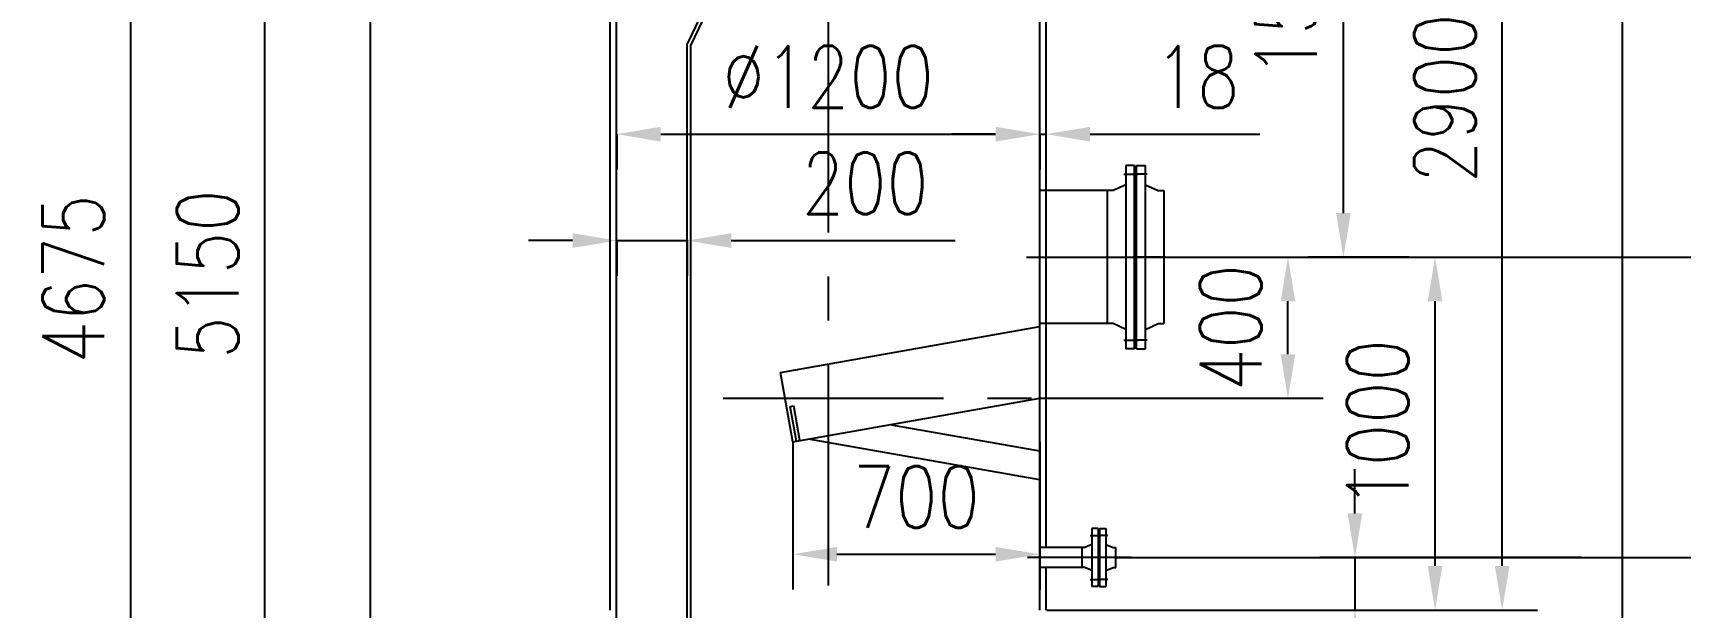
# Model space of a CAD drawing. Header units: millimetres. Extents: x -1250 to 28450, y -500 to 41550.
# Drawn here: x 2667 to 7339, y 8345 to 9972 of the extents above; entities that cross this region are included whole.
import ezdxf

# ---------------------------------------------------------------- set-up
doc = ezdxf.new("R2010")
doc.units = ezdxf.units.MM
doc.header["$LTSCALE"] = 500
doc.linetypes.add('CENTER', pattern=[2, 1.25, -0.25, 0.25, -0.25])
doc.linetypes.add('DASHED', pattern=[0.75, 0.5, -0.25])
for name, color, linetype in [('1轮廓实线层', 7, 'Continuous'), ('2细线层', 4, 'Continuous'), ('3中心线层', 1, 'CENTER'), ('4虚线层', 6, 'DASHED')]:
    doc.layers.add(name, color=color, linetype=linetype)
doc.styles.add('TH_GBDIM', font='romans.shx', dxfattribs={"width": 0.8, "bigfont": 'gbcbig.shx'})
doc.dimstyles.new('TH_GBDIM', dxfattribs={"dimscale": 50, "dimtxt": 3.5, "dimasz": 2.5, "dimexe": 2, "dimexo": 0, "dimgap": 1.5, "dimtad": 1, "dimdec": 1, "dimzin": 0, "dimdsep": 46, "dimtxsty": 'TH_GBDIM', "dimcen": 2.5, "dimclrd": 130, "dimclre": 130, "dimclrt": 3, "dimadec": 0, "dimazin": 0, "dimtfac": 0.714286, "dimtdec": 1, "dimtmove": 0, "dimatfit": 3, "dimfxl": 1, "dimtzin": 0, "dimlwd": -1, "dimlwe": -1, "dimarcsym": 0})

# ---------------------------------------------------------------- blocks, each defined once
blk = doc.blocks.new('*D4')
at = {"color": 130}
for p, q in [((4302.8, 10836.6), (3524.1, 10836.6)), ((3624.1, 6461.6), (3624.1, 10711.6)), ((4302.8, 6336.6), (3524.1, 6336.6))]:
    blk.add_line(p, q, dxfattribs=at)
for points in [[(3603.2, 10711.6), (3644.9, 10711.6), (3624.1, 10836.6)], [(3603.2, 6461.6), (3644.9, 6461.6), (3624.1, 6336.6)]]:
    blk.add_solid(points, dxfattribs=at)
at = {"layer": 'Defpoints', "color": 0}
for p in [(3624.1, 10836.6), (4302.8, 10836.6), (4302.8, 6336.6)]:
    blk.add_point(p, dxfattribs=at)
at = {"color": 3, "insert": (3461.6, 7993.8), "char_height": 175, "attachment_point": 5, "rotation": 90, "style": 'TH_GBDIM'}
blk.add_mtext('4500', dxfattribs=at)
blk = doc.blocks.new('*D5')
at = {"color": 130}
for p, q in [((5542.8, 9336.6), (6744.3, 9336.6)), ((6644.3, 8461.6), (6644.3, 9211.6)), ((5542.8, 8336.6), (6744.3, 8336.6))]:
    blk.add_line(p, q, dxfattribs=at)
for points in [[(6623.5, 9211.6), (6665.1, 9211.6), (6644.3, 9336.6)], [(6623.5, 8461.6), (6665.1, 8461.6), (6644.3, 8336.6)]]:
    blk.add_solid(points, dxfattribs=at)
at = {"layer": 'Defpoints', "color": 0}
for p in [(5542.8, 9336.6), (6644.3, 9336.6), (5542.8, 8336.6)]:
    blk.add_point(p, dxfattribs=at)
at = {"color": 3, "insert": (6481.8, 8864.1), "char_height": 175, "attachment_point": 5, "rotation": 90, "style": 'TH_GBDIM'}
blk.add_mtext('1000', dxfattribs=at)
blk = doc.blocks.new('*D34')
at = {"layer": '2细线层', "color": 130}
for p, q in [((6079.9, 9336.6), (6327, 9336.6)), ((6227, 9061.6), (6227, 9211.6)), ((5522.8, 8936.6), (6327, 8936.6))]:
    blk.add_line(p, q, dxfattribs=at)
for points in [[(6206.2, 9211.6), (6247.8, 9211.6), (6227, 9336.6)], [(6206.2, 9061.6), (6247.8, 9061.6), (6227, 8936.6)]]:
    blk.add_solid(points, dxfattribs=at)
at = {"layer": 'Defpoints', "color": 0}
for p in [(6079.9, 9336.6), (6227, 9336.6), (5522.8, 8936.6)]:
    blk.add_point(p, dxfattribs=at)
at = {"layer": '2细线层', "color": 3, "insert": (6064.5, 9136.6), "char_height": 175, "attachment_point": 5, "rotation": 90, "style": 'TH_GBDIM'}
blk.add_mtext('400{}{}', dxfattribs=at)
blk = doc.blocks.new('*D35')
at = {"layer": '2细线层', "color": 130}
for p, q in [((4822.6, 8813.2), (4822.6, 8394.7)), ((5522.8, 8813.2), (5522.8, 8394.7)), ((4947.6, 8494.7), (5397.8, 8494.7))]:
    blk.add_line(p, q, dxfattribs=at)
for points in [[(4947.6, 8515.5), (4947.6, 8473.9), (4822.6, 8494.7)], [(5397.8, 8515.5), (5397.8, 8473.9), (5522.8, 8494.7)]]:
    blk.add_solid(points, dxfattribs=at)
at = {"layer": 'Defpoints', "color": 0}
for p in [(4822.6, 8813.2), (5522.8, 8813.2), (5522.8, 8494.7)]:
    blk.add_point(p, dxfattribs=at)
at = {"layer": '2细线层', "color": 3, "insert": (5172.7, 8657.2), "char_height": 175, "attachment_point": 5, "style": 'TH_GBDIM'}
blk.add_mtext('700{}{}', dxfattribs=at)
blk = doc.blocks.new('*D36')
at = {"layer": '2细线层', "color": 130}
for p, q in [((4498.7, 11486.6), (3225.1, 11486.6)), ((3325.1, 6461.6), (3325.1, 11361.6)), ((3514.1, 6336.6), (3225.1, 6336.6))]:
    blk.add_line(p, q, dxfattribs=at)
for points in [[(3304.3, 11361.6), (3345.9, 11361.6), (3325.1, 11486.6)], [(3304.3, 6461.6), (3345.9, 6461.6), (3325.1, 6336.6)]]:
    blk.add_solid(points, dxfattribs=at)
at = {"layer": 'Defpoints', "color": 0}
for p in [(3325.1, 11486.6), (4498.7, 11486.6), (3514.1, 6336.6)]:
    blk.add_point(p, dxfattribs=at)
at = {"layer": '2细线层', "color": 3, "insert": (3162.6, 9288.3), "char_height": 175, "attachment_point": 5, "rotation": 90, "style": 'TH_GBDIM'}
blk.add_mtext('5150{}{}', dxfattribs=at)
blk = doc.blocks.new('*D40')
at = {"layer": '2细线层', "color": 130}
for p, q in [((6417, 8610.5), (6417, 8735.5)), ((7059.1, 8485.5), (6317, 8485.5)), ((6417, 8485.5), (6417, 8336.6)), ((6074.5, 8336.6), (6517, 8336.6)), ((6417, 8211.6), (6417, 7547.1))]:
    blk.add_line(p, q, dxfattribs=at)
for points in [[(6396.2, 8610.5), (6437.8, 8610.5), (6417, 8485.5)], [(6396.2, 8211.6), (6437.8, 8211.6), (6417, 8336.6)]]:
    blk.add_solid(points, dxfattribs=at)
at = {"layer": 'Defpoints', "color": 0}
for p in [(6417, 8485.5), (7059.1, 8485.5), (6074.5, 8336.6)]:
    blk.add_point(p, dxfattribs=at)
at = {"layer": '2细线层', "color": 3, "insert": (6254.5, 7792.1), "char_height": 175, "attachment_point": 5, "rotation": 90, "style": 'TH_GBDIM'}
blk.add_mtext('150{}{}', dxfattribs=at)
blk = doc.blocks.new('*D41')
at = {"layer": '2细线层', "color": 130}
for p, q in [((5540.8, 11236.6), (6934.6, 11236.6)), ((6834.6, 8461.6), (6834.6, 11111.6)), ((6681, 8336.6), (6934.6, 8336.6))]:
    blk.add_line(p, q, dxfattribs=at)
for points in [[(6813.8, 11111.6), (6855.5, 11111.6), (6834.6, 11236.6)], [(6813.8, 8461.6), (6855.5, 8461.6), (6834.6, 8336.6)]]:
    blk.add_solid(points, dxfattribs=at)
at = {"layer": 'Defpoints', "color": 0}
for p in [(5540.8, 11236.6), (6834.6, 11236.6), (6681, 8336.6)]:
    blk.add_point(p, dxfattribs=at)
at = {"layer": '2细线层', "color": 3, "insert": (6672.1, 9786.6), "char_height": 175, "attachment_point": 5, "rotation": 90, "style": 'TH_GBDIM'}
blk.add_mtext('2900{}{}', dxfattribs=at)
blk = doc.blocks.new('*D43')
at = {"layer": '2细线层', "color": 130}
for p, q in [((4204.8, 11053.6), (2844.3, 11053.6)), ((2944.3, 6461.6), (2944.3, 10928.6)), ((3235.1, 6336.6), (2844.3, 6336.6))]:
    blk.add_line(p, q, dxfattribs=at)
for points in [[(2923.5, 10928.6), (2965.1, 10928.6), (2944.3, 11053.6)], [(2923.5, 6461.6), (2965.1, 6461.6), (2944.3, 6336.6)]]:
    blk.add_solid(points, dxfattribs=at)
at = {"layer": 'Defpoints', "color": 0}
for p in [(2944.3, 11053.6), (4204.8, 11053.6), (3235.1, 6336.6)]:
    blk.add_point(p, dxfattribs=at)
at = {"layer": '2细线层', "color": 3, "insert": (2781.8, 9274.6), "char_height": 175, "attachment_point": 5, "rotation": 90, "style": 'TH_GBDIM'}
blk.add_mtext('4675{}{}', dxfattribs=at)
blk = doc.blocks.new('*D53')
at = {"layer": '2细线层', "color": 130}
for p, q in [((7007.2, 36570.7), (7275.8, 36570.7)), ((7175.8, 6461.6), (7175.8, 36445.7)), ((6924.6, 6336.6), (7275.8, 6336.6))]:
    blk.add_line(p, q, dxfattribs=at)
for points in [[(7155, 36445.7), (7196.7, 36445.7), (7175.8, 36570.7)], [(7155, 6461.6), (7196.7, 6461.6), (7175.8, 6336.6)]]:
    blk.add_solid(points, dxfattribs=at)
at = {"layer": 'Defpoints', "color": 0}
for p in [(7007.2, 36570.7), (7175.8, 36570.7), (6924.6, 6336.6)]:
    blk.add_point(p, dxfattribs=at)
at = {"layer": '2细线层', "color": 3, "insert": (7013.3, 21453.7), "char_height": 175, "attachment_point": 5, "rotation": 90, "style": 'TH_GBDIM'}
blk.add_mtext('37200{}{}', dxfattribs=at)
blk = doc.blocks.new('*D54')
at = {"layer": '2细线层', "color": 130}
for p, q in [((6934.6, 36570.7), (7636.4, 36570.7)), ((7536.4, 2661.6), (7536.4, 36445.7)), ((6635.1, 2536.6), (7636.4, 2536.6))]:
    blk.add_line(p, q, dxfattribs=at)
for points in [[(7515.6, 36445.7), (7557.3, 36445.7), (7536.4, 36570.7)], [(7515.6, 2661.6), (7557.3, 2661.6), (7536.4, 2536.6)]]:
    blk.add_solid(points, dxfattribs=at)
at = {"layer": 'Defpoints', "color": 0}
for p in [(6934.6, 36570.7), (7536.4, 36570.7), (6635.1, 2536.6)]:
    blk.add_point(p, dxfattribs=at)
at = {"layer": '2细线层', "color": 3, "insert": (7373.9, 19553.7), "char_height": 175, "attachment_point": 5, "rotation": 90, "style": 'TH_GBDIM'}
blk.add_mtext('~41537{}{}', dxfattribs=at)
blk = doc.blocks.new('*D59')
at = {"layer": '2细线层', "color": 130}
for p, q in [((6764.8, 10836.6), (6284.3, 10836.6)), ((6384.3, 9461.6), (6384.3, 10711.6)), ((6571, 9336.6), (6284.3, 9336.6))]:
    blk.add_line(p, q, dxfattribs=at)
for points in [[(6363.4, 10711.6), (6405.1, 10711.6), (6384.3, 10836.6)], [(6363.4, 9461.6), (6405.1, 9461.6), (6384.3, 9336.6)]]:
    blk.add_solid(points, dxfattribs=at)
at = {"layer": 'Defpoints', "color": 0}
for p in [(6384.3, 10836.6), (6764.8, 10836.6), (6571, 9336.6)]:
    blk.add_point(p, dxfattribs=at)
at = {"layer": '2细线层', "color": 3, "insert": (6221.8, 10086.6), "char_height": 175, "attachment_point": 5, "rotation": 90, "style": 'TH_GBDIM'}
blk.add_mtext('1500{}{}', dxfattribs=at)
blk = doc.blocks.new('*D61')
at = {"layer": '2细线层', "color": 130}
for p, q in [((5522.8, 9685), (5522.8, 9785)), ((4322.8, 9685), (4322.8, 9585)), ((4447.8, 9685), (5397.8, 9685))]:
    blk.add_line(p, q, dxfattribs=at)
for points in [[(4447.8, 9705.8), (4447.8, 9664.1), (4322.8, 9685)], [(5397.8, 9705.8), (5397.8, 9664.1), (5522.8, 9685)]]:
    blk.add_solid(points, dxfattribs=at)
at = {"layer": 'Defpoints', "color": 0}
for p in [(4322.8, 9685), (5522.8, 9685), (5522.8, 9685)]:
    blk.add_point(p, dxfattribs=at)
at = {"layer": '2细线层', "color": 3, "insert": (4922.8, 9847.5), "char_height": 175, "attachment_point": 5, "style": 'TH_GBDIM'}
blk.add_mtext('%%c1200{}{}', dxfattribs=at)
blk = doc.blocks.new('*D62')
at = {"layer": '2细线层', "color": 130}
for p, q in [((5540.8, 9087), (5540.8, 9785)), ((5397.8, 9685), (5272.8, 9685)), ((5522.8, 9685), (5522.8, 9585)), ((5522.8, 9685), (5540.8, 9685)), ((5665.8, 9685), (6147.4, 9685))]:
    blk.add_line(p, q, dxfattribs=at)
for points in [[(5397.8, 9705.8), (5397.8, 9664.1), (5522.8, 9685)], [(5665.8, 9705.8), (5665.8, 9664.1), (5540.8, 9685)]]:
    blk.add_solid(points, dxfattribs=at)
at = {"layer": 'Defpoints', "color": 0}
for p in [(5522.8, 9685), (5540.8, 9685), (5540.8, 9087)]:
    blk.add_point(p, dxfattribs=at)
at = {"layer": '2细线层', "color": 3, "insert": (5969.1, 9847.5), "char_height": 175, "attachment_point": 5, "style": 'TH_GBDIM'}
blk.add_mtext('18{}{}', dxfattribs=at)
blk = doc.blocks.new('*D102')
at = {"layer": '2细线层', "color": 130}
for p, q in [((4197.8, 9383.5), (4072.8, 9383.5)), ((4322.8, 9385.7), (4322.8, 9283.5)), ((4322.8, 9383.5), (4522.8, 9383.5)), ((4522.8, 9385.7), (4522.8, 9283.5)), ((4647.8, 9383.5), (5282.8, 9383.5))]:
    blk.add_line(p, q, dxfattribs=at)
for points in [[(4197.8, 9404.4), (4197.8, 9362.7), (4322.8, 9383.5)], [(4647.8, 9404.4), (4647.8, 9362.7), (4522.8, 9383.5)]]:
    blk.add_solid(points, dxfattribs=at)
at = {"layer": 'Defpoints', "color": 0}
for p in [(4322.8, 9385.7), (4522.8, 9385.7), (4522.8, 9383.5)]:
    blk.add_point(p, dxfattribs=at)
at = {"layer": '2细线层', "color": 3, "insert": (5027.8, 9546), "char_height": 175, "attachment_point": 5, "style": 'TH_GBDIM'}
blk.add_mtext('200{}{}', dxfattribs=at)

msp = doc.modelspace()

# ---------------------------------------------------------------- linework, layer by layer
for p, q in [((4322.78, 6336.65), (4322.78, 20031.66)), ((5522.78, 8336.65), (5522.78, 11236.65)), ((4522.78, 9938.93), (5005.18, 10938.93)), ((4532.78, 9936.65), (5015.18, 10936.65)), ((4304.78, 8336.65), (4304.78, 10808.15)), ((5540.78, 9525.15), (5540.78, 10820.65)), ((4522.78, 7436.65), (4522.78, 9938.93)), ((4532.78, 7436.65), (4532.78, 9936.65)), ((4787.85, 9010.15), (5522.78, 9139.73)), ((5540.78, 8514.04), (5540.78, 9148.15)), ((4822.58, 8813.18), (4787.85, 9010.15)), ((4822.58, 8813.18), (5522.78, 8936.65)), ((5522.78, 8786.65), (5097.43, 8861.65)), ((5522.78, 8705.41), (4867.08, 8821.03)), ((5642.78, 8514.04), (5522.78, 8514.04)), ((5642.78, 8457.04), (5522.78, 8457.04)), ((5540.78, 8336.65), (5540.78, 8457.04)), ((5690.78, 8436.04), (5692.78, 8436.04))]:
    msp.add_line(p, q)
at = {"layer": '1轮廓实线层'}
for p, q in [((5791.78, 9596.65), (5766.78, 9596.65)), ((5766.78, 9596.65), (5766.78, 9076.65)), ((5791.78, 9076.65), (5791.78, 9596.65)), ((5797.78, 9076.65), (5797.78, 9596.65)), ((5797.78, 9596.65), (5822.78, 9596.65)), ((5822.78, 9076.65), (5822.78, 9596.65)), ((5766.78, 9541.65), (5730.78, 9525.15)), ((5796.78, 9551.15), (5791.78, 9551.15)), ((5792.78, 9547.65), (5792.78, 9125.65)), ((5796.78, 9547.65), (5792.78, 9547.65)), ((5792.78, 9547.15), (5797.78, 9547.15)), ((5792.78, 9547.15), (5792.78, 9126.15)), ((5796.78, 9122.15), (5796.78, 9551.15)), ((5822.78, 9541.65), (5858.78, 9525.15)), ((5730.78, 9525.15), (5522.78, 9525.15)), ((5714.78, 9148.15), (5714.78, 9525.15)), ((5858.78, 9525.15), (5874.78, 9525.15)), ((5874.78, 9525.15), (5874.78, 9148.15)), ((5730.78, 9148.15), (5522.78, 9148.15)), ((5766.78, 9131.65), (5730.78, 9148.15)), ((5796.78, 9122.15), (5791.78, 9122.15)), ((5792.78, 9126.15), (5797.78, 9126.15)), ((5796.78, 9125.65), (5792.78, 9125.65)), ((5822.78, 9131.65), (5858.78, 9148.15)), ((5858.78, 9148.15), (5874.78, 9148.15)), ((5791.78, 9076.65), (5766.78, 9076.65)), ((5797.78, 9076.65), (5822.78, 9076.65)), ((5670.78, 8568.04), (5670.78, 8403.04)), ((5688.78, 8568.04), (5670.78, 8568.04)), ((5688.78, 8568.04), (5688.78, 8403.04)), ((5692.78, 8568.04), (5692.78, 8403.04)), ((5692.78, 8568.04), (5710.78, 8568.04)), ((5710.78, 8568.04), (5710.78, 8403.04)), ((5642.78, 8457.04), (5642.78, 8514.04)), ((5650.78, 8514.04), (5642.78, 8514.04)), ((5670.78, 8522.54), (5650.78, 8514.04)), ((5690.78, 8535.04), (5688.78, 8535.04)), ((5690.78, 8436.04), (5690.78, 8535.04)), ((5690.78, 8436.04), (5690.78, 8535.04)), ((5690.78, 8535.04), (5692.78, 8535.04)), ((5710.78, 8522.54), (5730.78, 8514.04)), ((5730.78, 8514.04), (5738.78, 8514.04)), ((5738.78, 8457.04), (5738.78, 8514.04)), ((5650.78, 8457.04), (5642.78, 8457.04)), ((5670.78, 8448.54), (5650.78, 8457.04)), ((5710.78, 8448.54), (5730.78, 8457.04)), ((5730.78, 8457.04), (5738.78, 8457.04)), ((5690.78, 8436.04), (5688.78, 8436.04)), ((5688.78, 8403.04), (5670.78, 8403.04)), ((5692.78, 8403.04), (5710.78, 8403.04))]:
    msp.add_line(p, q, dxfattribs=at)
at = {"layer": '2细线层'}
for p, q in [((5874.78, 9336.65), (7708.97, 9336.65)), ((5738.78, 8485.54), (7708.97, 8485.54))]:
    msp.add_line(p, q, dxfattribs=at)
at = {"layer": '3中心线层'}
for p, q in [((4922.78, 20031.66), (4922.78, 6336.65)), ((5761.78, 9571.65), (5801.78, 9571.65)), ((5827.78, 9571.65), (5787.78, 9571.65)), ((5485.47, 9336.65), (5792.78, 9336.65)), ((5709.78, 9336.65), (5801.78, 9336.65)), ((5879.78, 9336.65), (5787.78, 9336.65)), ((5761.78, 9101.65), (5801.78, 9101.65)), ((5827.78, 9101.65), (5787.78, 9101.65)), ((4624.88, 8936.65), (5522.78, 8936.65)), ((5665.78, 8548.04), (5695.78, 8548.04)), ((5715.78, 8548.04), (5685.78, 8548.04)), ((5782.77, 8485.54), (5488.38, 8485.54)), ((5665.78, 8423.04), (5695.78, 8423.04)), ((5715.78, 8423.04), (5685.78, 8423.04))]:
    msp.add_line(p, q, dxfattribs=at)
at = {"layer": '4虚线层'}
for p, q in [((4815.06, 8913.4), (4824.91, 8915.14)), ((4832.43, 8814.92), (4815.06, 8913.4)), ((4842.28, 8816.66), (4824.91, 8915.14))]:
    msp.add_line(p, q, dxfattribs=at)

# ---------------------------------------------------------------- dimensions: what is measured, and where the dimension line sits
for base, p1, p2, picture, middle in [((3624.06, 10836.65), (4302.78, 6336.65), (4302.78, 10836.65), '*D4', (3624.06, 7993.83)), ((6644.29, 9336.65), (5542.78, 8336.65), (5542.78, 9336.65), '*D5', (6644.29, 8864.09))]:
    dim = msp.add_linear_dim(base=base, p1=p1, p2=p2, angle=90, dimstyle='TH_GBDIM', override={"dimdec": 0})
    dim.commit()
    dim.dimension.update_dxf_attribs({"geometry": picture, "text_midpoint": middle, "dimtype": 160})
at = {"layer": '2细线层'}
for base, p1, p2, text, override, picture, middle in [((7536.42, 36570.66), (6635.12, 2536.65), (6934.64, 36570.66), '~41537{}{}', {"dimgap": 1.5, "dimtad": 1, "dimjust": 0, "dimdec": 1, "dimlfac": 1, "dimse1": 0, "dimse2": 0, "dimsd1": 0, "dimsd2": 0}, '*D54', (7536.42, 19553.66)), ((3325.09, 11486.65), (3514.06, 6336.65), (4498.7, 11486.65), '<>{}{}', {"dimgap": 1.5, "dimtad": 1, "dimjust": 0, "dimdec": 0, "dimlfac": 1, "dimse1": 0, "dimse2": 0, "dimsd1": 0, "dimsd2": 0}, '*D36', (3325.09, 9288.33)), ((6834.64, 11236.65), (6681, 8336.65), (5540.78, 11236.65), '<>{}{}', {"dimgap": 1.5, "dimtad": 1, "dimjust": 0, "dimdec": 0, "dimlfac": 1, "dimse1": 0, "dimse2": 0, "dimsd1": 0, "dimsd2": 0}, '*D41', (6834.64, 9786.65)), ((2944.31, 11053.65), (3235.09, 6336.65), (4204.78, 11053.65), '4675{}{}', {"dimgap": 1.5, "dimtad": 1, "dimjust": 0, "dimdec": 0, "dimlfac": 1, "dimse1": 0, "dimse2": 0, "dimsd1": 0, "dimsd2": 0}, '*D43', (2944.31, 9274.57)), ((6384.28, 10836.65), (6571, 9336.65), (6764.83, 10836.65), '<>{}{}', {"dimgap": 1.5, "dimtad": 1, "dimjust": 0, "dimdec": 0, "dimlfac": 1, "dimse1": 0, "dimse2": 0, "dimsd1": 0, "dimsd2": 0}, '*D59', (6384.28, 10086.65)), ((6227.01, 9336.65), (5522.78, 8936.65), (6079.93, 9336.65), '<>{}{}', {"dimgap": 1.5, "dimtad": 1, "dimjust": 0, "dimdec": 0, "dimlfac": 1, "dimse1": 0, "dimse2": 0, "dimsd1": 0, "dimsd2": 0}, '*D34', (6227.01, 9136.65)), ((6417.01, 8485.54), (6074.47, 8336.65), (7059.11, 8485.54), '150{}{}', {"dimgap": 1.5, "dimtad": 1, "dimjust": 0, "dimdec": 0, "dimlfac": 1, "dimse1": 0, "dimse2": 0, "dimsd1": 0, "dimsd2": 0}, '*D40', (6417.01, 7792.15))]:
    dim = msp.add_linear_dim(base=base, p1=p1, p2=p2, angle=90, text=text, dimstyle='TH_GBDIM', override=override, dxfattribs=at)
    dim.commit()
    dim.dimension.update_dxf_attribs({"geometry": picture, "text_midpoint": middle, "dimtype": 160})
dim = msp.add_linear_dim(base=(7175.85, 36570.66), p1=(6924.64, 6336.65), p2=(7007.16, 36570.66), angle=90, text='37200{}{}', dimstyle='TH_GBDIM', override={"dimgap": 1.5, "dimtad": 1, "dimjust": 0, "dimdec": 1, "dimlfac": 1, "dimse1": 0, "dimse2": 0, "dimsd1": 0, "dimsd2": 0}, dxfattribs=at)
dim.commit()
dim.dimension.update_dxf_attribs({"geometry": '*D53', "text_midpoint": (7013.35, 21453.66)})
for base, p1, p2, text, picture, middle in [((5522.78, 9684.96), (4322.78, 9684.96), (5522.78, 9684.96), '%%c<>{}{}', '*D61', (4922.78, 9847.46)), ((5540.78, 9684.96), (5522.78, 9684.96), (5540.78, 9086.96), '<>{}{}', '*D62', (5969.11, 9847.46)), ((4522.78, 9383.53), (4322.78, 9385.74), (4522.78, 9385.74), '<>{}{}', '*D102', (5027.78, 9546.03))]:
    dim = msp.add_linear_dim(base=base, p1=p1, p2=p2, text=text, dimstyle='TH_GBDIM', override={"dimgap": 1.5, "dimtad": 1, "dimjust": 0, "dimdec": 0, "dimlfac": 1, "dimse1": 0, "dimse2": 0, "dimsd1": 0, "dimsd2": 0}, dxfattribs=at)
    dim.commit()
    dim.dimension.update_dxf_attribs({"geometry": picture, "text_midpoint": middle})
dim = msp.add_linear_dim(base=(5522.78, 8494.72), p1=(4822.58, 8813.18), p2=(5522.78, 8813.18), text='<>{}{}', dimstyle='TH_GBDIM', override={"dimgap": 1.5, "dimtad": 1, "dimjust": 0, "dimdec": 0, "dimlfac": 1, "dimse1": 0, "dimse2": 0, "dimsd1": 0, "dimsd2": 0}, dxfattribs=at)
dim.commit()
dim.dimension.update_dxf_attribs({"geometry": '*D35', "text_midpoint": (5172.68, 8494.72), "dimtype": 160})

doc.saveas('drawing.dxf')
